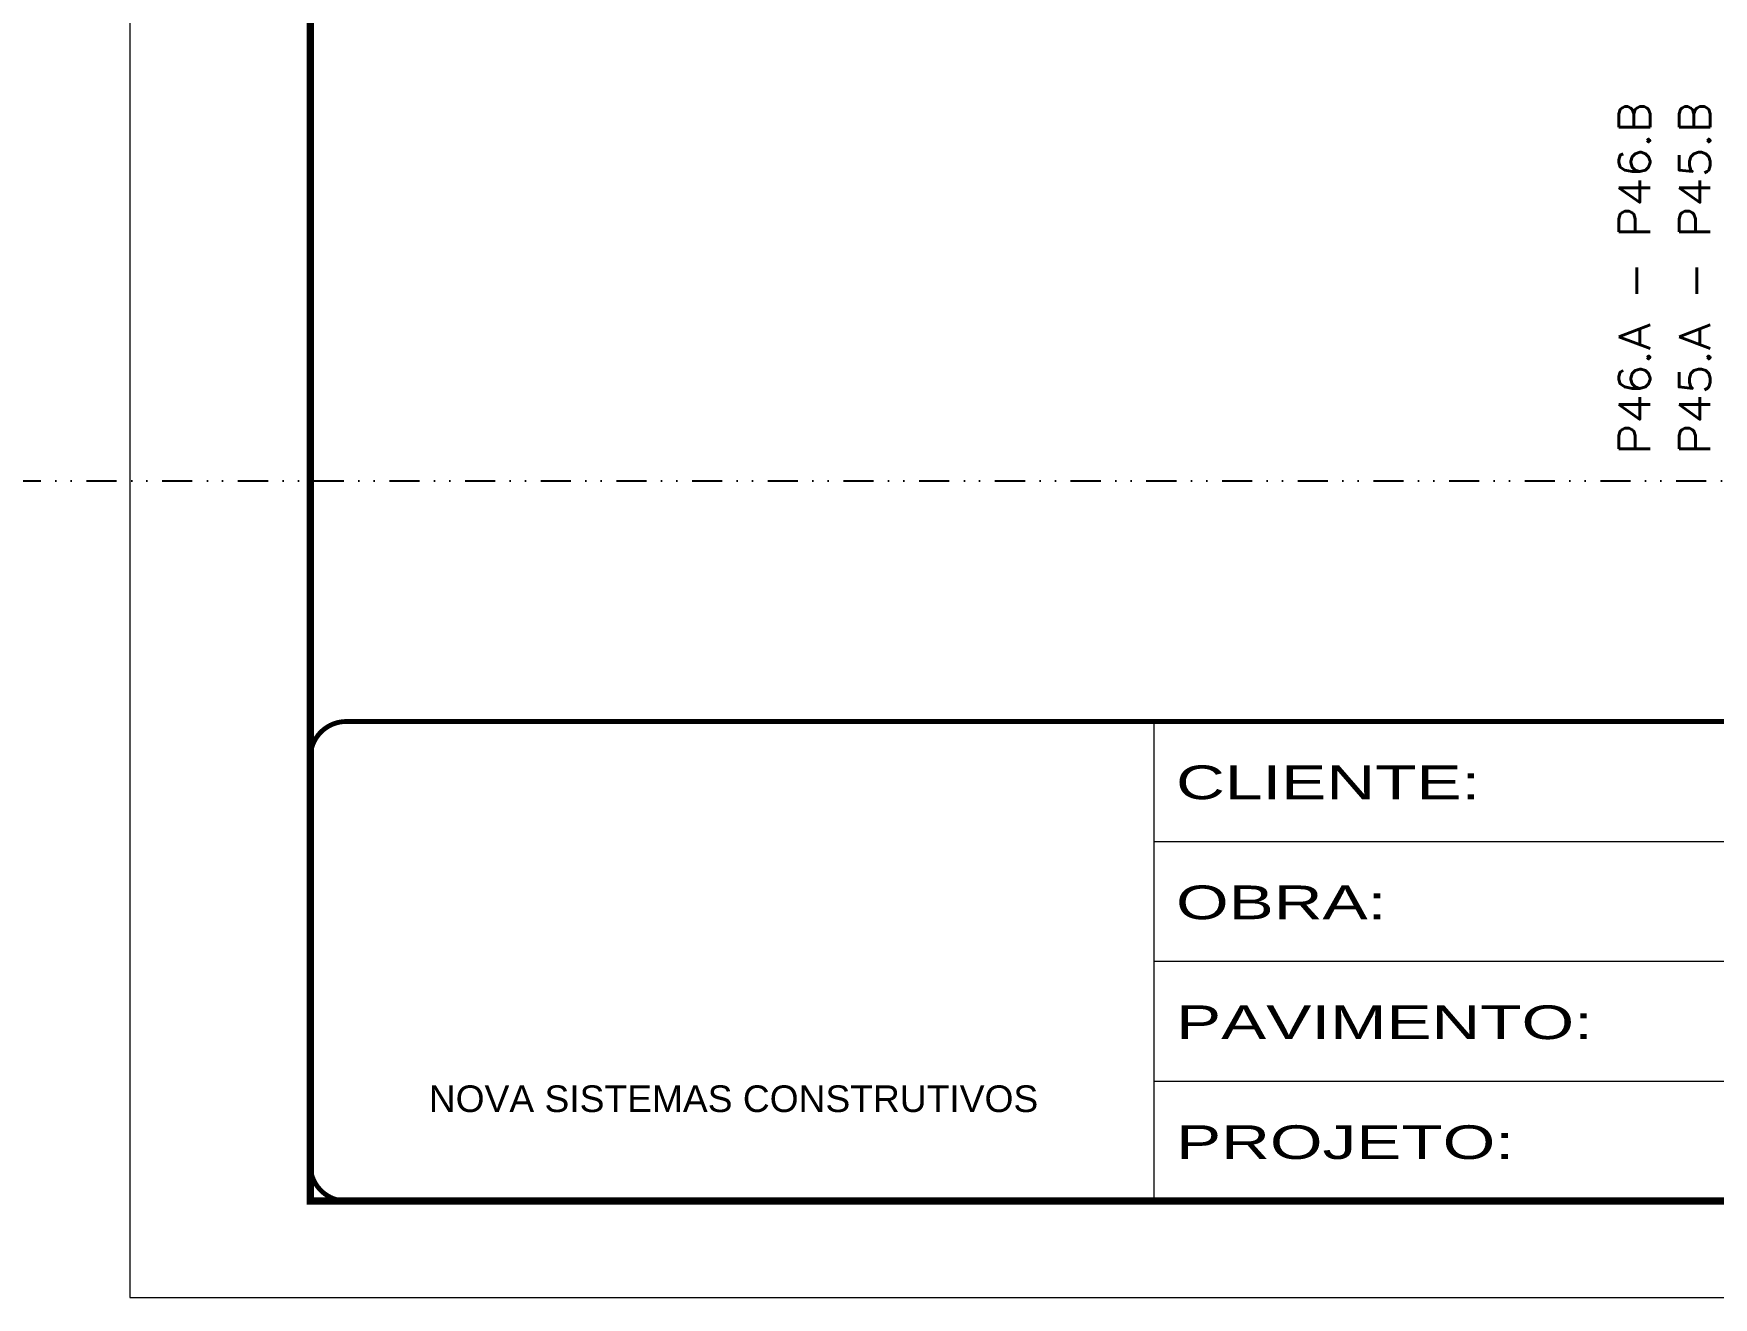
# Model space of a CAD drawing. Extents: x 13741 to 27878, y -21631 to 6985.
# Drawn here: x 19128 to 19826, y -8997 to -8472 of the extents above; entities that cross this region are included whole.
import ezdxf

# ---------------------------------------------------------------- set-up
doc = ezdxf.new("R2010")
doc.units = 0
for name, pattern in [('CONTINUO', [0]), ('DASHED', [0.75, 0.5, -0.25]), ('DIVIDE2', [0.625, 0.25, -0.125, 0, -0.125, 0, -0.125])]:
    doc.linetypes.add(name, pattern=pattern)
for name, color, linetype, lineweight in [('Folhas', 255, 'Continuous', 9), ('SARRAFO DE PRESSAO', 251, 'DASHED', 9), ('Texto Seção', 7, 'Continuous', 15)]:
    doc.layers.add(name, color=color, linetype=linetype, lineweight=lineweight)
doc.layers.add('Nível', color=160, linetype='Continuous')
doc.styles.add('ARIAL', font='arial.ttf')
doc.styles.add('REGUA-120', font='ROMANS.shx', dxfattribs={"height": 15})
doc.styles.add('Tecnologia', font='')
doc.styles.get('Tecnologia').set_extended_font_data('Forgotten Futurist')

# ---------------------------------------------------------------- blocks, each defined once
blk = doc.blocks.new('9999999999')
at = {"color": 30, "linetype": 'CONTINUO'}
for p, q in [((98564.56, 34230.21), (98564.56, 34429.45)), ((98564.56, 34379.64), (99583.98, 34379.64)), ((98564.56, 34329.83), (99487.98, 34329.83)), ((98564.56, 34280.02), (99487.98, 34280.02))]:
    blk.add_line(p, q, dxfattribs=at)
at = {"color": 30, "linetype": 'CONTINUO', "const_width": 2}
blk.add_lwpolyline([(99583.98, 34230.21), (99583.98, 34414.45, 0.414214), (99568.98, 34429.45), (98228.98, 34429.45, 0.414214), (98213.98, 34414.45), (98213.98, 34245.21, 0.414214), (98228.98, 34230.21), (99583.98, 34230.21)], format="xyb", dxfattribs=at)
at = {"layer": 'Folhas'}
blk.add_lwpolyline([(98138.98, 34190.21), (99623.98, 34190.21), (99623.98, 35240.21), (98138.98, 35240.21)], close=True, dxfattribs=at)
at = {"layer": 'Folhas', "color": 30, "const_width": 3}
blk.add_lwpolyline([(98213.98, 34230.21), (99583.98, 34230.21), (99583.98, 35200.21), (98213.98, 35200.21)], close=True, dxfattribs=at)
at = {"color": 7, "linetype": 'Continuous', "ltscale": 5, "style": 'ARIAL'}
blk.add_text('NOVA SISTEMAS CONSTRUTIVOS', height=11.0592, dxfattribs=at).set_placement((98263.19, 34267.21))
at = {"layer": 'Folhas', "color": 7, "style": 'Tecnologia', "width": 1.5}
for s, p in [('CLIENTE:', (98573.65, 34397.17)), ('OBRA:', (98573.65, 34347.31)), ('PAVIMENTO:', (98573.65, 34297.5)), ('PROJETO:', (98573.65, 34247.69))]:
    blk.add_text(s, height=14, dxfattribs=at).set_placement(p)

msp = doc.modelspace()

# ---------------------------------------------------------------- linework, layer by layer
at = {"layer": 'Nível', "color": 4, "linetype": 'DIVIDE2', "ltscale": 50}
msp.add_line((13741.09, -8657.47), (21531.15, -8657.47), dxfattribs=at)

# ---------------------------------------------------------------- block references
at = {"layer": 'SARRAFO DE PRESSAO', "color": 6, "linetype": 'ByBlock'}
msp.add_blockref('9999999999', (-78970.51, -43186.95), dxfattribs=at)

# ---------------------------------------------------------------- texts
at = {"layer": 'Texto Seção', "style": 'REGUA-120', "width": 1.1}
for s, p in [('P46.A - P46.B', (19800.1, -8646.7)), ('P45.A - P45.B', (19825.1, -8646.7))]:
    msp.add_text(s, height=13, rotation=90, dxfattribs=at).set_placement(p)

doc.saveas('drawing.dxf')
